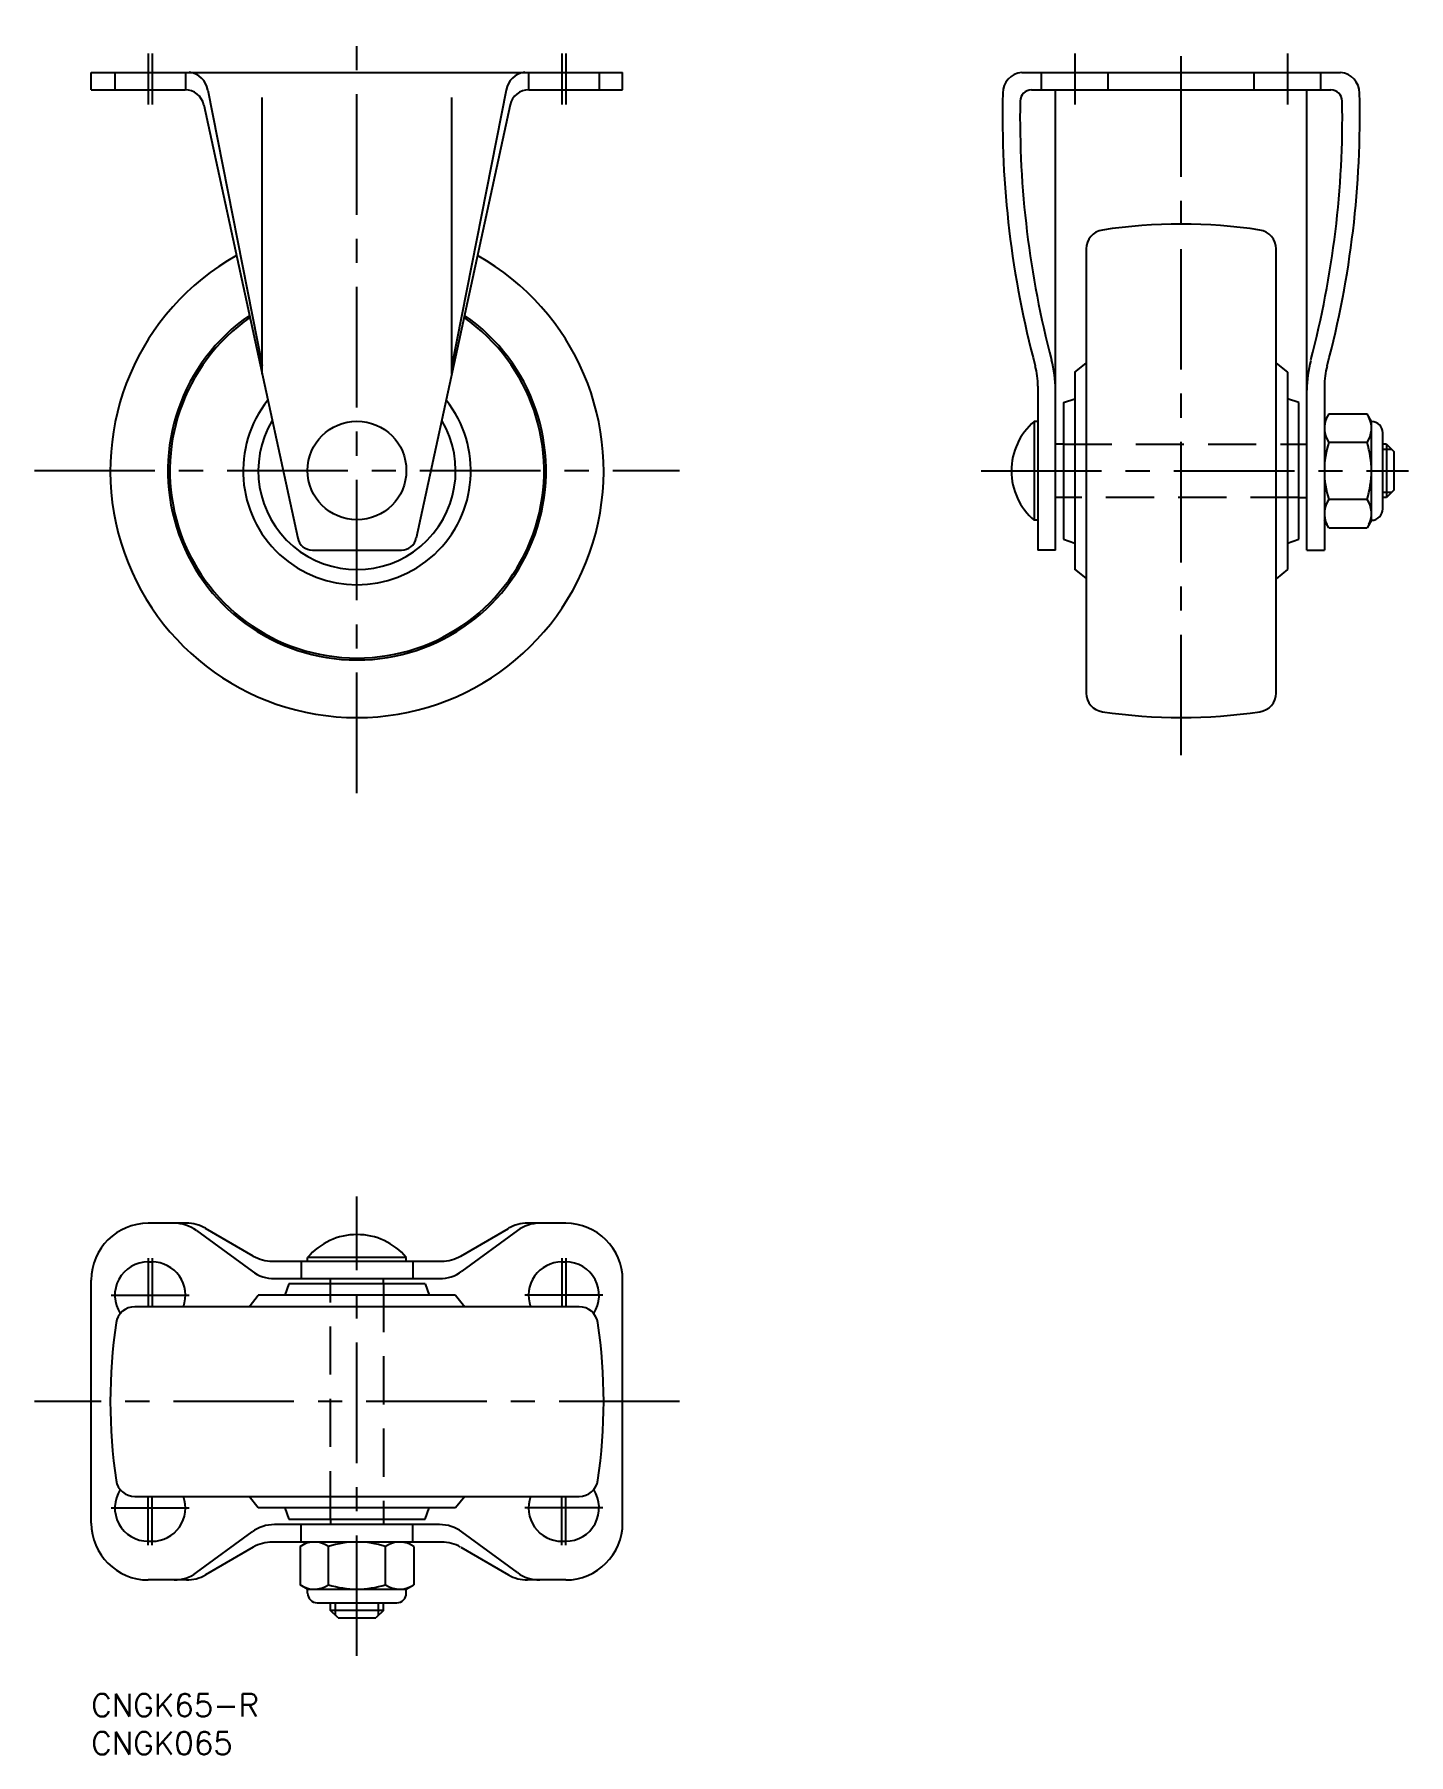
# Model space of a CAD drawing. Extents: x -8 to 174, y -8 to 219.
import ezdxf

# ---------------------------------------------------------------- set-up
doc = ezdxf.new("R2010")
doc.units = 0
doc.header["$LTSCALE"] = 0.5
doc.linetypes.add('CENTER', pattern=[50.8, 31.75, -6.35, 6.35, -6.35])
doc.linetypes.add('DASHED', pattern=[19.05, 12.7, -6.35])
doc.layers.get('0').update_dxf_attribs({"linetype": 'CONTINUOUS'})
for name, color, linetype in [('CENTER', 1, 'CENTER'), ('MSM_CENTER', 1, 'CENTER'), ('MSM_CONTINUOUS', 7, 'CONTINUOUS'), ('MSM_DASHED', 4, 'DASHED'), ('MSM_NARROW', 5, 'CONTINUOUS'), ('MSM_PART_NUMBER', 7, 'CONTINUOUS')]:
    doc.layers.add(name, color=color, linetype=linetype)
doc.styles.get("Standard").update_dxf_attribs({"font": 'txt.shx', "height": 3, "bigfont": 'bigfont.shx'})

# ---------------------------------------------------------------- blocks, each defined once
blk = doc.blocks.new('*U8')
at = {"layer": 'MSM_PART_NUMBER'}
blk.add_text('CNGK65-R', height=3, dxfattribs=at).set_placement((0, -3))
blk = doc.blocks.new('*U9')
at = {"layer": 'MSM_PART_NUMBER'}
blk.add_text('CNGK065', height=3, dxfattribs=at).set_placement((0, -8))

msp = doc.modelspace()

# ---------------------------------------------------------------- linework, layer by layer
at = {"color": 7, "linetype": 'CONTINUOUS'}
for centre, start, end in [((7.5, 52.5), 90, 213.1751), ((62.5, 52.5), 326.8228, 90), ((7.5, 24.5), 146.8249, 270), ((62.5, 24.5), 270, 33.1772)]:
    msp.add_arc(centre, 4.4, start, end, dxfattribs=at)
at = {"layer": 'CENTER', "color": 1, "linetype": 'CENTER'}
for p, q in [((7.5, 57.4), (7.5, 51)), ((8, 57.4), (8, 51)), ((62, 57.4), (62, 51)), ((62.5, 57.4), (62.5, 51)), ((2.6, 52.5), (12.9, 52.5)), ((67.4, 52.5), (57.1, 52.5)), ((7.5, 19.6), (7.5, 26)), ((8, 19.6), (8, 26)), ((62, 19.6), (62, 26)), ((62.5, 19.6), (62.5, 26)), ((2.6, 24.5), (12.9, 24.5)), ((67.4, 24.5), (57.1, 24.5))]:
    msp.add_line(p, q, dxfattribs=at)
at = {"layer": 'MSM_CENTER'}
for p, q in [((143.58, 123.65), (143.58, 218.6)), ((7.5, 216.1), (7.5, 209.35)), ((8, 216.1), (8, 209.35)), ((35, 118.65), (35, 217.04)), ((62, 216.1), (62, 209.35)), ((62.5, 216.1), (62.5, 209.35)), ((129.58, 216.1), (129.58, 209.35)), ((157.58, 216.1), (157.58, 209.35)), ((-7.5, 161.15), (77.5, 161.15)), ((117.22, 161.1), (173.55, 161.1)), ((35, 5), (35, 65.5)), ((77.5, 38.5), (-7.5, 38.5))]:
    msp.add_line(p, q, dxfattribs=at)
at = {"layer": 'MSM_CONTINUOUS'}
for p, q in [((0, 213.6), (70, 213.6)), ((0, 211.3), (0, 213.6)), ((70, 211.3), (70, 213.6)), ((122.58, 213.6), (164.58, 213.6)), ((0, 211.3), (12.37, 211.3)), ((15.34, 211.27), (22.5, 174.99)), ((54.66, 211.27), (47.5, 174.99)), ((57.63, 211.3), (70, 211.3)), ((123.86, 211.3), (163.3, 211.3)), ((127.02, 150.65), (127.02, 211.3)), ((160.15, 150.65), (160.15, 211.3)), ((14.81, 209.33), (27.19, 152.24)), ((22.5, 173.87), (22.5, 210.3)), ((55.19, 209.33), (42.81, 152.24)), ((47.5, 173.87), (47.5, 210.3)), ((131.08, 190.35), (131.08, 131.84)), ((156.08, 131.84), (156.08, 190.35)), ((129.58, 174.1), (131.08, 175.3)), ((156.08, 175.3), (157.58, 174.1)), ((124.72, 172.27), (124.72, 150.65)), ((129.58, 174.1), (129.58, 148.1)), ((157.58, 174.1), (157.58, 148.1)), ((162.45, 172.27), (162.45, 150.65)), ((128.08, 170.1), (129.58, 170.6)), ((128.08, 170.1), (128.08, 152.1)), ((159.08, 170.1), (157.58, 170.6)), ((159.08, 152.1), (159.08, 170.1)), ((163.03, 168.6), (162.45, 167.6)), ((163.03, 168.6), (168.07, 168.6)), ((168.65, 167.6), (168.07, 168.6)), ((124.22, 167.6), (124.22, 154.6)), ((124.72, 167.6), (124.22, 167.6)), ((168.65, 154.6), (168.65, 167.6)), ((170.15, 156.1), (170.15, 166.1)), ((128.08, 164.6), (127.02, 164.6)), ((159.08, 164.6), (160.15, 164.6)), ((168.07, 164.85), (163.03, 164.85)), ((170.65, 164.6), (170.15, 164.6)), ((170.65, 164.6), (170.65, 157.6)), ((170.65, 164.6), (171.65, 163.6)), ((171.65, 158.6), (171.65, 163.6)), ((128.08, 157.6), (127.02, 157.6)), ((159.08, 157.6), (160.15, 157.6)), ((168.07, 157.35), (163.03, 157.35)), ((170.65, 157.6), (170.15, 157.6)), ((171.65, 158.6), (170.65, 157.6)), ((124.72, 154.6), (124.22, 154.6)), ((163.03, 153.59), (162.45, 154.6)), ((168.65, 154.6), (168.07, 153.59)), ((128.08, 152.1), (129.58, 151.6)), ((157.58, 151.6), (159.08, 152.1)), ((163.03, 153.59), (168.07, 153.59)), ((29.15, 150.65), (40.85, 150.65)), ((127.02, 150.65), (124.72, 150.65)), ((160.15, 150.65), (162.45, 150.65)), ((131.08, 146.95), (129.58, 148.15)), ((157.58, 148.1), (156.08, 146.9)), ((12.53, 62), (7.5, 62)), ((21.34, 57.67), (15.04, 61.32)), ((48.66, 57.67), (54.96, 61.32)), ((62.5, 62), (57.47, 62)), ((13.85, 61.03), (21.18, 55.67)), ((13.85, 61.03), (21.18, 55.67)), ((56.15, 61.03), (48.82, 55.67)), ((56.15, 61.03), (48.82, 55.67)), ((7.5, 56.9), (8, 56.9)), ((7.5, 56.9), (8, 56.9)), ((23.85, 57), (46.28, 57)), ((27.64, 57), (27.64, 54.7)), ((41.5, 57.5), (28.5, 57.5)), ((28.5, 57), (28.5, 57.5)), ((41.5, 57), (41.5, 57.5)), ((42.36, 57), (42.36, 54.7)), ((62, 56.9), (62.5, 56.9)), ((0, 22.5), (0, 54.5)), ((24.14, 54.7), (45.86, 54.7)), ((31.5, 54), (31.5, 54.7)), ((38.5, 54), (38.5, 54.7)), ((70, 22.5), (70, 54.5)), ((20.8, 51), (22, 52.5)), ((48, 52.5), (22, 52.5)), ((26, 54), (25.5, 52.5)), ((44, 54), (26, 54)), ((44, 54), (44.5, 52.5)), ((48, 52.5), (49.2, 51)), ((64.26, 51), (5.74, 51)), ((5.74, 26), (64.26, 26)), ((22, 24.5), (20.8, 26)), ((49.2, 26), (48, 24.5)), ((48, 24.5), (22, 24.5)), ((25.5, 24.5), (26, 23)), ((26, 23), (44, 23)), ((31.5, 23), (31.5, 22.3)), ((38.5, 23), (38.5, 22.3)), ((44, 23), (44.5, 24.5)), ((13.85, 15.97), (21.18, 21.33)), ((45.86, 22.3), (24.14, 22.3)), ((27.64, 20), (27.64, 22.3)), ((42.36, 20), (42.36, 22.3)), ((56.15, 15.97), (48.82, 21.33)), ((56.15, 15.97), (48.82, 21.33)), ((7.5, 20.1), (8, 20.1)), ((21.34, 19.32), (15.04, 15.67)), ((46.22, 20), (23.85, 20)), ((27.5, 19.42), (28.5, 20)), ((27.5, 19.42), (27.5, 14.38)), ((31.25, 14.38), (31.25, 19.42)), ((38.75, 14.38), (38.75, 19.42)), ((42.51, 19.42), (41.5, 20)), ((42.51, 19.42), (42.51, 14.38)), ((48.66, 19.32), (54.96, 15.67)), ((62, 20.1), (62.5, 20.1)), ((12.53, 15), (7.5, 15)), ((28.5, 13.8), (27.5, 14.38)), ((28.5, 13.8), (41.5, 13.8)), ((28.5, 13.25), (28.5, 13.8)), ((41.5, 13.8), (42.51, 14.38)), ((41.5, 13.25), (41.5, 13.8)), ((62.5, 15), (57.47, 15)), ((29.75, 12), (40.25, 12)), ((31.5, 11), (31.5, 12)), ((38.5, 11), (38.5, 12)), ((38.5, 11), (31.5, 11)), ((32.5, 10), (31.5, 11)), ((32.5, 10), (37.5, 10)), ((38.5, 11), (37.5, 10))]:
    msp.add_line(p, q, dxfattribs=at)
msp.add_circle((35, 161.15), 6.5, dxfattribs=at)
for centre, radius, start, end in [((12.59, 210.83), 2.79, 9.1383, 83.9188), ((57.41, 210.83), 2.79, 96.0812, 170.8612), ((122.85, 210.84), 2.77, 95.6678, 179.5519), ((164.31, 210.84), 2.77, 0.4482, 84.3315), ((12.37, 208.8), 2.5, 12.2351, 90), ((57.63, 208.8), 2.5, 90, 167.7651), ((247.27, 207.78), 127.23, 178.6116, 194.9661), ((123.86, 209.8), 1.5, 90, 179.1497), ((39.89, 207.78), 127.23, 345.0339, 1.3886), ((163.3, 209.8), 1.5, 0.8503, 90), ((248.35, 207.8), 126, 179.0792, 194.7515), ((38.82, 207.8), 126, 345.2485, 0.9208), ((133.58, 190.35), 2.5, 98.52, 180), ((143.58, 123.6), 70, 81.48, 98.52), ((153.58, 190.35), 2.5, 0, 81.48), ((35, 161.1), 32.5, 119.2502, 60.7501), ((35, 161.1), 24.91, 124.6831, 55.3173), ((35, 161.1), 24.65, 124.929, 55.0713), ((114.72, 172.27), 10, 0.0004, 15.3458), ((112.02, 171.79), 15, 0.0005, 15.1434), ((175.15, 171.74), 15, 164.858, 180), ((172.45, 172.27), 10, 164.654, 180), ((35, 161.1), 15, 141.5823, 38.4181), ((35, 161.1), 13, 149.2524, 30.748), ((165.77, 166.73), 3.32, 154.384, 214.384), ((165.33, 166.73), 3.32, 325.616, 25.6158), ((129.76, 161.1), 8.54, 130.45, 229.55), ((168.65, 166.1), 1.5, 0, 90), ((174.87, 161.1), 12.42, 162.412, 180), ((156.23, 161.1), 12.42, 359.999, 17.588), ((174.87, 161.1), 12.42, 180, 197.588), ((156.23, 161.1), 12.42, 342.412, 0.0014), ((165.77, 155.47), 3.32, 145.616, 205.616), ((165.33, 155.47), 3.32, 334.384, 34.3842), ((158.17, 163.18), 10, 295.342, 296.801), ((168.65, 156.1), 1.5, 270, 0), ((29.15, 152.65), 2, 191.6451, 270), ((40.85, 152.65), 2, 270, 348.3552), ((133.58, 131.84), 2.5, 180, 261.48), ((153.58, 131.84), 2.5, 278.52, 0), ((143.58, 198.6), 70, 261.48, 278.52), ((7.5, 54.5), 7.5, 90, 180), ((10.9, 57), 5, 53.7736, 90), ((12.53, 57), 5, 59.8823, 90), ((57.47, 57), 5, 90, 120.1177), ((59.1, 57), 5, 90, 126.2264), ((62.5, 54.5), 7.5, 0, 90), ((35, 51.96), 8.54, 40.45, 139.55), ((8, 52.5), 4.4, 340.065, 90), ((23.85, 62), 5, 239.8823, 270), ((46.15, 62), 5, 270, 300.1177), ((62, 52.5), 4.4, 90, 199.935), ((24.14, 59.7), 5, 233.7736, 270), ((45.86, 59.7), 5, 270, 306.2264), ((5.74, 48.5), 2.5, 90, 171.48), ((64.26, 48.5), 2.5, 8.5196, 90), ((72.5, 38.5), 70, 171.48, 188.52), ((-2.5, 38.5), 70, 351.4804, 8.5196), ((5.74, 28.5), 2.5, 188.52, 270), ((64.26, 28.5), 2.5, 270, 351.4804), ((8, 24.5), 4.4, 270, 19.935), ((62, 24.5), 4.4, 160.065, 270), ((7.5, 22.5), 7.5, 180, 270), ((24.14, 17.3), 5, 90, 126.2264), ((45.86, 17.3), 5, 53.7736, 90), ((62.5, 22.5), 7.5, 270, 360), ((23.85, 15), 5, 90, 120.1177), ((29.37, 16.68), 3.32, 55.616, 115.616), ((37.09, 24.28), 10, 205.342, 206.801), ((35, 7.58), 12.42, 90, 107.588), ((35, 7.58), 12.42, 72.412, 90), ((40.63, 16.68), 3.32, 64.384, 124.384), ((46.15, 15), 5, 59.8823, 90), ((10.9, 20), 5, 270, 306.2264), ((59.1, 20), 5, 233.7736, 270), ((12.53, 20), 5, 270, 300.1177), ((29.37, 17.12), 3.32, 244.384, 304.3842), ((35, 26.22), 12.42, 252.412, 270.0014), ((35, 26.22), 12.42, 269.999, 287.588), ((40.63, 17.12), 3.32, 235.616, 295.6158), ((57.47, 20), 5, 239.8823, 270), ((29.75, 13.25), 1.25, 180, 270), ((40.25, 13.25), 1.25, 270, 0)]:
    msp.add_arc(centre, radius, start, end, dxfattribs=at)
at = {"layer": 'MSM_DASHED'}
for p, q in [((3.1, 213.6), (3.1, 211.3)), ((12.4, 213.6), (12.4, 211.3)), ((57.6, 213.6), (57.6, 211.3)), ((66.9, 213.6), (66.9, 211.3)), ((125.18, 211.35), (125.18, 213.6)), ((133.98, 211.35), (133.98, 213.6)), ((153.18, 211.35), (153.18, 213.6)), ((161.98, 211.35), (161.98, 213.6)), ((128.08, 164.6), (159.08, 164.6)), ((159.08, 157.6), (128.08, 157.6)), ((31.5, 23), (31.5, 54)), ((38.5, 54), (38.5, 23))]:
    msp.add_line(p, q, dxfattribs=at)
at = {"layer": 'MSM_NARROW'}
for p, q in [((171.32, 163.92), (170.15, 163.92)), ((171.32, 158.27), (170.15, 158.27)), ((32.18, 10.32), (32.18, 12)), ((37.82, 10.32), (37.82, 12))]:
    msp.add_line(p, q, dxfattribs=at)

# ---------------------------------------------------------------- block references
at = {"layer": 'MSM_CONTINUOUS'}
for name in ['*U8', '*U9']:
    msp.add_blockref(name, (0, 0), dxfattribs=at)

doc.saveas('drawing.dxf')
